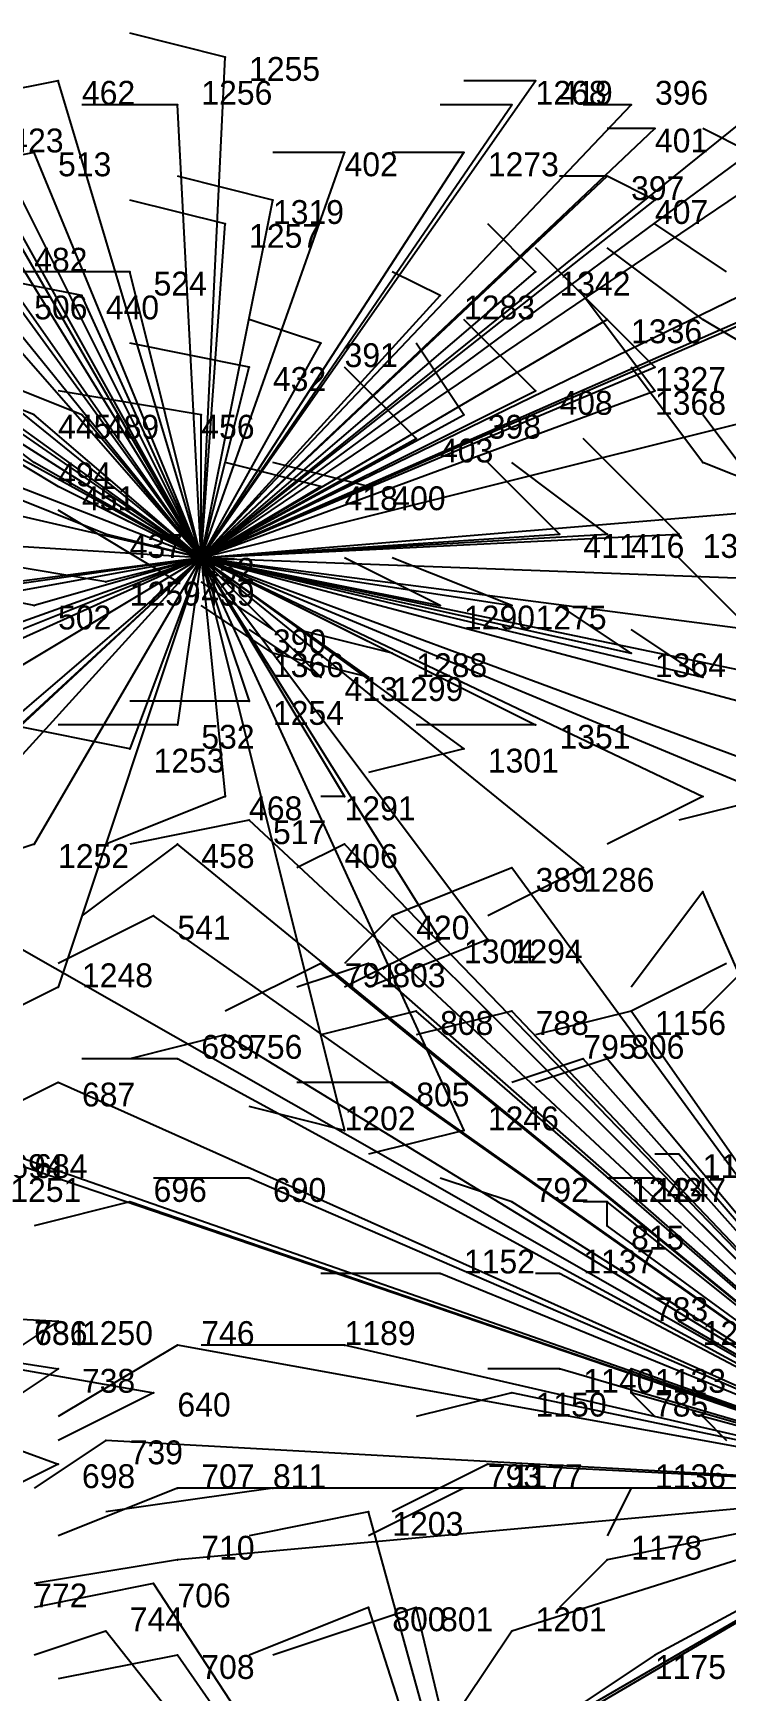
# Model space of a CAD drawing. Extents: x 13.668 to 13.876, y -34.05 to -33.931.
# Drawn here: x 13.799 to 13.828, y -34.0005 to -33.931 of the extents above; entities that cross this region are included whole.
import ezdxf

# ---------------------------------------------------------------- set-up
doc = ezdxf.new("R2010")
doc.units = 0
for name, color, linetype in [('Facilities', 3, 'CONTINUOUS'), ('Facilities_lines', 3, 'CONTINUOUS'), ('Normals', 1, 'CONTINUOUS'), ('Source_points', 5, 'CONTINUOUS'), ('Text', 3, 'CONTINUOUS')]:
    doc.layers.add(name, color=color, linetype=linetype)

msp = doc.modelspace()

# ---------------------------------------------------------------- linework, layer by layer
at = {"layer": 'Facilities', "color": 3}
msp.add_point((13.806, -33.953, -1.214), dxfattribs=at)
at = {"layer": 'Facilities_lines', "color": 3}
for p, q in [((13.806, -33.953, -1.214), (13.789, -33.932, -1.215)), ((13.806, -33.953, -1.214), (13.807, -33.932, -1.213)), ((13.806, -33.953, -1.214), (13.837, -33.932, -1.212)), ((13.806, -33.953, -1.214), (13.832, -33.932, -1.213)), ((13.806, -33.953, -1.214), (13.792, -33.933, -1.215)), ((13.806, -33.953, -1.214), (13.8, -33.933, -1.215)), ((13.806, -33.953, -1.214), (13.82, -33.933, -1.214)), ((13.806, -33.953, -1.214), (13.795, -33.934, -1.215)), ((13.806, -33.953, -1.214), (13.805, -33.934, -1.213)), ((13.806, -33.953, -1.214), (13.824, -33.934, -1.214)), ((13.806, -33.953, -1.214), (13.819, -33.934, -1.213)), ((13.806, -33.953, -1.214), (13.845, -33.934, -1.212)), ((13.806, -33.953, -1.214), (13.796, -33.935, -1.215)), ((13.806, -33.953, -1.214), (13.797, -33.935, -1.215)), ((13.806, -33.953, -1.214), (13.825, -33.935, -1.214)), ((13.806, -33.953, -1.214), (13.785, -33.936, -1.214)), ((13.806, -33.953, -1.214), (13.799, -33.936, -1.214)), ((13.806, -33.953, -1.214), (13.812, -33.936, -1.214)), ((13.806, -33.953, -1.214), (13.817, -33.936, -1.213)), ((13.806, -33.953, -1.214), (13.829, -33.936, -1.213)), ((13.806, -33.953, -1.214), (13.792, -33.937, -1.215)), ((13.806, -33.953, -1.214), (13.823, -33.937, -1.214)), ((13.806, -33.953, -1.214), (13.825, -33.938, -1.214)), ((13.806, -33.953, -1.214), (13.809, -33.938, -1.213)), ((13.806, -33.953, -1.214), (13.807, -33.939, -1.213)), ((13.806, -33.953, -1.214), (13.788, -33.94, -1.215)), ((13.806, -33.953, -1.214), (13.798, -33.94, -1.215)), ((13.806, -33.953, -1.214), (13.836, -33.94, -1.213)), ((13.806, -33.953, -1.214), (13.803, -33.941, -1.214)), ((13.806, -33.953, -1.214), (13.82, -33.941, -1.213)), ((13.806, -33.953, -1.214), (13.786, -33.942, -1.214)), ((13.806, -33.953, -1.214), (13.798, -33.942, -1.214)), ((13.806, -33.953, -1.214), (13.801, -33.942, -1.214)), ((13.806, -33.953, -1.214), (13.816, -33.942, -1.213)), ((13.806, -33.953, -1.214), (13.831, -33.942, -1.213)), ((13.806, -33.953, -1.214), (13.823, -33.943, -1.213)), ((13.857, -33.961, -1.212), (13.827, -33.943, -1.214)), ((13.806, -33.953, -1.214), (13.793, -33.944, -1.215)), ((13.806, -33.953, -1.214), (13.811, -33.944, -1.214)), ((13.806, -33.953, -1.214), (13.808, -33.945, -1.214)), ((13.806, -33.953, -1.214), (13.825, -33.945, -1.213)), ((13.806, -33.953, -1.214), (13.788, -33.946, -1.215)), ((13.806, -33.953, -1.214), (13.795, -33.946, -1.214)), ((13.806, -33.953, -1.214), (13.82, -33.946, -1.214)), ((13.806, -33.953, -1.214), (13.825, -33.946, -1.213)), ((13.806, -33.953, -1.214), (13.799, -33.947, -1.214)), ((13.806, -33.953, -1.214), (13.801, -33.947, -1.215)), ((13.806, -33.953, -1.214), (13.817, -33.947, -1.214)), ((13.806, -33.953, -1.214), (13.806, -33.947, -1.214)), ((13.806, -33.953, -1.214), (13.83, -33.947, -1.213)), ((13.806, -33.953, -1.214), (13.815, -33.948, -1.214)), ((13.806, -33.953, -1.214), (13.799, -33.949, -1.215)), ((13.857, -33.961, -1.212), (13.827, -33.949, -1.214)), ((13.806, -33.953, -1.214), (13.793, -33.95, -1.215)), ((13.806, -33.953, -1.214), (13.8, -33.95, -1.214)), ((13.806, -33.953, -1.214), (13.813, -33.95, -1.214)), ((13.806, -33.953, -1.214), (13.811, -33.95, -1.214)), ((13.806, -33.953, -1.214), (13.83, -33.951, -1.213)), ((13.806, -33.953, -1.214), (13.79, -33.952, -1.216)), ((13.806, -33.953, -1.214), (13.802, -33.952, -1.214)), ((13.806, -33.953, -1.214), (13.821, -33.952, -1.214)), ((13.806, -33.953, -1.214), (13.823, -33.952, -1.214)), ((13.806, -33.953, -1.214), (13.826, -33.952, -1.212)), ((13.806, -33.953, -1.214), (13.783, -33.956, -1.215)), ((13.806, -33.953, -1.214), (13.784, -33.957, -1.214)), ((13.806, -33.953, -1.214), (13.785, -33.956, -1.214)), ((13.806, -33.953, -1.214), (13.786, -33.962, -1.214)), ((13.806, -33.953, -1.214), (13.791, -33.959, -1.214)), ((13.806, -33.953, -1.214), (13.792, -33.958, -1.214)), ((13.806, -33.953, -1.214), (13.792, -33.965, -1.215)), ((13.806, -33.953, -1.214), (13.792, -33.966, -1.214)), ((13.806, -33.953, -1.214), (13.793, -33.965, -1.214)), ((13.806, -33.953, -1.214), (13.796, -33.964, -1.214)), ((13.806, -33.953, -1.214), (13.796, -33.959, -1.213)), ((13.806, -33.953, -1.214), (13.799, -33.955, -1.214)), ((13.806, -33.953, -1.214), (13.799, -33.965, -1.213)), ((13.806, -33.953, -1.214), (13.8, -33.971, -1.213)), ((13.806, -33.953, -1.214), (13.802, -33.954, -1.213)), ((13.806, -33.953, -1.214), (13.803, -33.961, -1.213)), ((13.806, -33.953, -1.214), (13.805, -33.954, -1.214)), ((13.806, -33.953, -1.214), (13.805, -33.96, -1.214)), ((13.806, -33.953, -1.214), (13.809, -33.956, -1.214)), ((13.806, -33.953, -1.214), (13.811, -33.958, -1.214)), ((13.806, -33.953, -1.214), (13.807, -33.963, -1.214)), ((13.806, -33.953, -1.214), (13.812, -33.977, -1.213)), ((13.806, -33.953, -1.214), (13.817, -33.977, -1.212)), ((13.806, -33.953, -1.214), (13.808, -33.959, -1.213)), ((13.806, -33.953, -1.214), (13.819, -33.955, -1.212)), ((13.806, -33.953, -1.214), (13.83, -33.963, -1.212)), ((13.806, -33.953, -1.214), (13.822, -33.966, -1.213)), ((13.806, -33.953, -1.214), (13.814, -33.957, -1.213)), ((13.806, -33.953, -1.214), (13.816, -33.955, -1.213)), ((13.806, -33.953, -1.214), (13.812, -33.963, -1.213)), ((13.806, -33.953, -1.214), (13.818, -33.969, -1.212)), ((13.806, -33.953, -1.214), (13.827, -33.963, -1.213)), ((13.806, -33.953, -1.214), (13.813, -33.958, -1.212)), ((13.806, -33.953, -1.214), (13.817, -33.961, -1.213)), ((13.806, -33.953, -1.214), (13.816, -33.969, -1.213)), ((13.806, -33.953, -1.214), (13.833, -33.963, -1.212)), ((13.806, -33.953, -1.214), (13.83, -33.958, -1.212)), ((13.806, -33.953, -1.214), (13.829, -33.956, -1.213)), ((13.806, -33.953, -1.214), (13.82, -33.96, -1.213)), ((13.806, -33.953, -1.214), (13.836, -33.961, -1.212)), ((13.806, -33.953, -1.214), (13.827, -33.958, -1.212)), ((13.806, -33.953, -1.214), (13.824, -33.957, -1.213)), ((13.806, -33.953, -1.214), (13.809, -33.957, -1.213)), ((13.806, -33.953, -1.214), (13.833, -33.954, -1.212)), ((13.838, -33.992, -1.213), (13.808, -33.964, -1.214)), ((13.838, -33.992, -1.213), (13.805, -33.965, -1.214)), ((13.838, -33.992, -1.213), (13.812, -33.965, -1.214)), ((13.838, -33.992, -1.213), (13.819, -33.966, -1.214)), ((13.838, -33.992, -1.213), (13.827, -33.967, -1.214)), ((13.838, -33.992, -1.213), (13.796, -33.968, -1.218)), ((13.838, -33.992, -1.213), (13.804, -33.968, -1.214)), ((13.838, -33.992, -1.213), (13.814, -33.968, -1.214)), ((13.838, -33.992, -1.213), (13.811, -33.97, -1.214)), ((13.838, -33.992, -1.213), (13.813, -33.97, -1.214)), ((13.838, -33.992, -1.213), (13.815, -33.972, -1.214)), ((13.838, -33.992, -1.213), (13.819, -33.972, -1.214)), ((13.838, -33.992, -1.213), (13.824, -33.972, -1.213)), ((13.838, -33.992, -1.213), (13.807, -33.973, -1.214)), ((13.838, -33.992, -1.213), (13.805, -33.974, -1.214)), ((13.838, -33.992, -1.213), (13.822, -33.974, -1.214)), ((13.838, -33.992, -1.213), (13.823, -33.974, -1.214)), ((13.838, -33.992, -1.213), (13.8, -33.975, -1.214)), ((13.838, -33.992, -1.213), (13.814, -33.975, -1.214)), ((13.838, -33.992, -1.213), (13.797, -33.978, -1.215)), ((13.838, -33.992, -1.213), (13.798, -33.978, -1.214)), ((13.838, -33.992, -1.213), (13.826, -33.978, -1.213)), ((13.838, -33.992, -1.213), (13.808, -33.979, -1.214)), ((13.838, -33.992, -1.213), (13.825, -33.979, -1.213)), ((13.838, -33.992, -1.213), (13.803, -33.98, -1.215)), ((13.838, -33.992, -1.213), (13.819, -33.98, -1.214)), ((13.838, -33.992, -1.213), (13.823, -33.98, -1.213)), ((13.838, -33.992, -1.213), (13.823, -33.981, -1.214)), ((13.838, -33.992, -1.213), (13.816, -33.983, -1.213)), ((13.838, -33.992, -1.213), (13.821, -33.983, -1.212)), ((13.781, -33.984, -1.215), (13.804, -33.988, -1.214)), ((13.781, -33.984, -1.215), (13.8, -33.991, -1.214)), ((13.781, -33.984, -1.215), (13.8, -33.987, -1.215)), ((13.781, -33.984, -1.215), (13.8, -33.985, -1.213)), ((13.838, -33.992, -1.213), (13.824, -33.984, -1.214)), ((13.838, -33.992, -1.213), (13.826, -33.985, -1.213)), ((13.838, -33.992, -1.213), (13.805, -33.986, -1.215)), ((13.838, -33.992, -1.213), (13.812, -33.986, -1.213)), ((13.838, -33.992, -1.213), (13.821, -33.987, -1.213)), ((13.838, -33.992, -1.213), (13.824, -33.987, -1.212)), ((13.838, -33.992, -1.213), (13.819, -33.988, -1.213)), ((13.838, -33.992, -1.213), (13.824, -33.988, -1.215)), ((13.838, -33.992, -1.213), (13.827, -33.989, -1.214)), ((13.838, -33.992, -1.213), (13.802, -33.99, -1.215)), ((13.838, -33.992, -1.213), (13.818, -33.991, -1.212)), ((13.838, -33.992, -1.213), (13.805, -33.992, -1.215)), ((13.838, -33.992, -1.213), (13.805, -33.995, -1.214)), ((13.838, -33.992, -1.213), (13.809, -33.992, -1.214)), ((13.838, -33.992, -1.213), (13.817, -33.992, -1.215)), ((13.838, -33.992, -1.213), (13.819, -34.003, -1.213)), ((13.838, -33.992, -1.213), (13.819, -33.998, -1.212)), ((13.838, -33.992, -1.213), (13.821, -34.002, -1.213)), ((13.838, -33.992, -1.213), (13.823, -33.995, -1.213)), ((13.838, -33.992, -1.213), (13.824, -33.992, -1.213)), ((13.838, -33.992, -1.213), (13.825, -33.999, -1.213)), ((13.821, -34.022, -1.214), (13.813, -33.993, -1.213)), ((13.821, -34.022, -1.214), (13.804, -33.996, -1.214)), ((13.821, -34.022, -1.214), (13.813, -33.997, -1.214)), ((13.821, -34.022, -1.214), (13.815, -33.997, -1.214)), ((13.821, -34.022, -1.214), (13.802, -33.998, -1.216)), ((13.821, -34.022, -1.214), (13.805, -33.999, -1.214))]:
    msp.add_line(p, q, dxfattribs=at)
at = {"layer": 'Normals', "color": 1}
for p, q in [((13.807, -33.932, -1.213), (13.803, -33.931, -1.113)), ((13.8, -33.933, -1.215), (13.795, -33.934, -1.115)), ((13.82, -33.933, -1.214), (13.817, -33.933, -1.114)), ((13.805, -33.934, -1.213), (13.801, -33.934, -1.113)), ((13.819, -33.934, -1.213), (13.816, -33.934, -1.113)), ((13.824, -33.934, -1.214), (13.822, -33.934, -1.114)), ((13.825, -33.935, -1.214), (13.823, -33.935, -1.114)), ((13.829, -33.936, -1.213), (13.827, -33.935, -1.113)), ((13.799, -33.936, -1.214), (13.794, -33.937, -1.114)), ((13.812, -33.936, -1.214), (13.809, -33.936, -1.114)), ((13.817, -33.936, -1.213), (13.814, -33.936, -1.113)), ((13.809, -33.938, -1.213), (13.805, -33.937, -1.113)), ((13.823, -33.937, -1.214), (13.821, -33.937, -1.114)), ((13.825, -33.938, -1.214), (13.823, -33.937, -1.114)), ((13.807, -33.939, -1.213), (13.803, -33.938, -1.113)), ((13.82, -33.941, -1.213), (13.818, -33.939, -1.113)), ((13.828, -33.941, -1.214), (13.825, -33.939, -1.114)), ((13.823, -33.943, -1.213), (13.82, -33.94, -1.113)), ((13.827, -33.943, -1.214), (13.823, -33.94, -1.114)), ((13.801, -33.942, -1.214), (13.796, -33.941, -1.114)), ((13.803, -33.941, -1.214), (13.798, -33.941, -1.114)), ((13.816, -33.942, -1.213), (13.814, -33.941, -1.113)), ((13.825, -33.945, -1.213), (13.822, -33.942, -1.113)), ((13.825, -33.946, -1.213), (13.822, -33.942, -1.113)), ((13.811, -33.944, -1.214), (13.808, -33.943, -1.114)), ((13.82, -33.946, -1.214), (13.817, -33.943, -1.114)), ((13.808, -33.945, -1.214), (13.803, -33.944, -1.114)), ((13.817, -33.947, -1.214), (13.815, -33.944, -1.114)), ((13.799, -33.947, -1.214), (13.794, -33.945, -1.114)), ((13.801, -33.947, -1.215), (13.796, -33.945, -1.115)), ((13.815, -33.948, -1.214), (13.812, -33.945, -1.114)), ((13.827, -33.949, -1.214), (13.824, -33.945, -1.114)), ((13.799, -33.949, -1.215), (13.795, -33.946, -1.115)), ((13.806, -33.947, -1.214), (13.8, -33.946, -1.114)), ((13.8, -33.95, -1.214), (13.795, -33.947, -1.114)), ((13.83, -33.951, -1.213), (13.827, -33.947, -1.113)), ((13.826, -33.952, -1.212), (13.822, -33.948, -1.112)), ((13.811, -33.95, -1.214), (13.807, -33.949, -1.114)), ((13.813, -33.95, -1.214), (13.809, -33.949, -1.114)), ((13.821, -33.952, -1.214), (13.818, -33.949, -1.114)), ((13.823, -33.952, -1.214), (13.819, -33.949, -1.114)), ((13.802, -33.952, -1.214), (13.797, -33.95, -1.114)), ((13.805, -33.954, -1.214), (13.8, -33.951, -1.114)), ((13.806, -33.953, -1.214), (13.802, -33.951, -1.114)), ((13.802, -33.954, -1.213), (13.796, -33.953, -1.113)), ((13.816, -33.955, -1.213), (13.812, -33.953, -1.113)), ((13.819, -33.955, -1.212), (13.814, -33.953, -1.112)), ((13.829, -33.956, -1.213), (13.826, -33.953, -1.113)), ((13.799, -33.955, -1.214), (13.794, -33.954, -1.114)), ((13.809, -33.956, -1.214), (13.806, -33.954, -1.114)), ((13.809, -33.957, -1.213), (13.806, -33.955, -1.113)), ((13.824, -33.957, -1.213), (13.821, -33.955, -1.113)), ((13.811, -33.958, -1.214), (13.808, -33.956, -1.114)), ((13.814, -33.957, -1.213), (13.81, -33.956, -1.113)), ((13.827, -33.958, -1.212), (13.824, -33.956, -1.112)), ((13.813, -33.958, -1.212), (13.809, -33.957, -1.112)), ((13.808, -33.959, -1.213), (13.803, -33.959, -1.113)), ((13.803, -33.961, -1.213), (13.798, -33.96, -1.113)), ((13.805, -33.96, -1.214), (13.8, -33.96, -1.114)), ((13.82, -33.96, -1.213), (13.815, -33.96, -1.113)), ((13.817, -33.961, -1.213), (13.813, -33.962, -1.113)), ((13.807, -33.963, -1.214), (13.802, -33.965, -1.114)), ((13.812, -33.963, -1.213), (13.811, -33.963, -1.113)), ((13.827, -33.963, -1.213), (13.823, -33.965, -1.113)), ((13.83, -33.963, -1.212), (13.826, -33.964, -1.112)), ((13.808, -33.964, -1.214), (13.803, -33.965, -1.114)), ((13.799, -33.965, -1.213), (13.796, -33.966, -1.113)), ((13.805, -33.965, -1.214), (13.801, -33.968, -1.114)), ((13.812, -33.965, -1.214), (13.81, -33.966, -1.114)), ((13.819, -33.966, -1.214), (13.814, -33.968, -1.114)), ((13.822, -33.966, -1.213), (13.818, -33.968, -1.113)), ((13.827, -33.967, -1.214), (13.824, -33.971, -1.114)), ((13.804, -33.968, -1.214), (13.8, -33.97, -1.114)), ((13.814, -33.968, -1.214), (13.812, -33.97, -1.114)), ((13.816, -33.969, -1.213), (13.812, -33.971, -1.113)), ((13.818, -33.969, -1.212), (13.813, -33.971, -1.112)), ((13.83, -33.969, -1.213), (13.827, -33.972, -1.113)), ((13.811, -33.97, -1.214), (13.807, -33.972, -1.114)), ((13.813, -33.97, -1.214), (13.81, -33.971, -1.114)), ((13.828, -33.97, -1.213), (13.824, -33.972, -1.113)), ((13.8, -33.971, -1.213), (13.798, -33.972, -1.113)), ((13.815, -33.972, -1.214), (13.811, -33.973, -1.114)), ((13.819, -33.972, -1.214), (13.815, -33.973, -1.114)), ((13.824, -33.972, -1.213), (13.82, -33.973, -1.113)), ((13.807, -33.973, -1.214), (13.803, -33.974, -1.114)), ((13.805, -33.974, -1.214), (13.801, -33.974, -1.114)), ((13.822, -33.974, -1.214), (13.819, -33.975, -1.114)), ((13.823, -33.974, -1.214), (13.82, -33.975, -1.114)), ((13.8, -33.975, -1.214), (13.798, -33.976, -1.114)), ((13.814, -33.975, -1.214), (13.81, -33.975, -1.114)), ((13.812, -33.977, -1.213), (13.808, -33.976, -1.113)), ((13.817, -33.977, -1.212), (13.813, -33.978, -1.112)), ((13.826, -33.978, -1.213), (13.825, -33.978, -1.113)), ((13.808, -33.979, -1.214), (13.804, -33.979, -1.114)), ((13.819, -33.98, -1.214), (13.816, -33.979, -1.114)), ((13.825, -33.979, -1.213), (13.823, -33.979, -1.113)), ((13.803, -33.98, -1.215), (13.799, -33.981, -1.115)), ((13.823, -33.98, -1.213), (13.822, -33.98, -1.113)), ((13.823, -33.981, -1.214), (13.823, -33.98, -1.114)), ((13.816, -33.983, -1.213), (13.811, -33.983, -1.113)), ((13.821, -33.983, -1.212), (13.82, -33.983, -1.112)), ((13.824, -33.984, -1.214), (13.824, -33.984, -1.114)), ((13.8, -33.985, -1.213), (13.797, -33.987, -1.113)), ((13.826, -33.985, -1.213), (13.826, -33.985, -1.113)), ((13.805, -33.986, -1.215), (13.8, -33.989, -1.115)), ((13.812, -33.986, -1.213), (13.806, -33.986, -1.113)), ((13.8, -33.987, -1.215), (13.797, -33.989, -1.115)), ((13.821, -33.987, -1.213), (13.818, -33.987, -1.113)), ((13.824, -33.987, -1.212), (13.824, -33.987, -1.112)), ((13.804, -33.988, -1.214), (13.8, -33.99, -1.114)), ((13.819, -33.988, -1.213), (13.815, -33.989, -1.113)), ((13.824, -33.988, -1.215), (13.825, -33.989, -1.115)), ((13.827, -33.989, -1.214), (13.828, -33.99, -1.114)), ((13.802, -33.99, -1.215), (13.799, -33.992, -1.115)), ((13.8, -33.991, -1.214), (13.798, -33.992, -1.114)), ((13.818, -33.991, -1.212), (13.814, -33.993, -1.112)), ((13.805, -33.992, -1.215), (13.8, -33.994, -1.115)), ((13.809, -33.992, -1.214), (13.802, -33.993, -1.114)), ((13.817, -33.992, -1.215), (13.813, -33.994, -1.115)), ((13.824, -33.992, -1.213), (13.823, -33.994, -1.113)), ((13.813, -33.993, -1.213), (13.808, -33.994, -1.113)), ((13.805, -33.995, -1.214), (13.799, -33.996, -1.114)), ((13.823, -33.995, -1.213), (13.821, -33.997, -1.113)), ((13.804, -33.996, -1.214), (13.799, -33.997, -1.114)), ((13.813, -33.997, -1.214), (13.808, -33.999, -1.114)), ((13.815, -33.997, -1.214), (13.809, -33.999, -1.114)), ((13.802, -33.998, -1.216), (13.799, -33.999, -1.116)), ((13.819, -33.998, -1.212), (13.817, -34.001, -1.112)), ((13.805, -33.999, -1.214), (13.8, -34, -1.114)), ((13.825, -33.999, -1.213), (13.822, -34.001, -1.113))]:
    msp.add_line(p, q, dxfattribs=at)
at = {"layer": 'Source_points', "color": 5}
for p in [(13.807, -33.932, -1.213), (13.8, -33.933, -1.215), (13.82, -33.933, -1.214), (13.805, -33.934, -1.213), (13.819, -33.934, -1.213), (13.824, -33.934, -1.214), (13.825, -33.935, -1.214), (13.799, -33.936, -1.214), (13.812, -33.936, -1.214), (13.817, -33.936, -1.213), (13.823, -33.937, -1.214), (13.809, -33.938, -1.213), (13.825, -33.938, -1.214), (13.807, -33.939, -1.213), (13.803, -33.941, -1.214), (13.82, -33.941, -1.213), (13.801, -33.942, -1.214), (13.816, -33.942, -1.213), (13.823, -33.943, -1.213), (13.827, -33.943, -1.214), (13.811, -33.944, -1.214), (13.808, -33.945, -1.214), (13.825, -33.945, -1.213), (13.82, -33.946, -1.214), (13.825, -33.946, -1.213), (13.799, -33.947, -1.214), (13.801, -33.947, -1.215), (13.806, -33.947, -1.214), (13.817, -33.947, -1.214), (13.815, -33.948, -1.214), (13.799, -33.949, -1.215), (13.827, -33.949, -1.214), (13.8, -33.95, -1.214), (13.811, -33.95, -1.214), (13.813, -33.95, -1.214), (13.802, -33.952, -1.214), (13.821, -33.952, -1.214), (13.823, -33.952, -1.214), (13.826, -33.952, -1.212), (13.802, -33.954, -1.213), (13.805, -33.954, -1.214), (13.799, -33.955, -1.214), (13.816, -33.955, -1.213), (13.819, -33.955, -1.212), (13.809, -33.956, -1.214), (13.809, -33.957, -1.213), (13.814, -33.957, -1.213), (13.824, -33.957, -1.213), (13.811, -33.958, -1.214), (13.813, -33.958, -1.212), (13.827, -33.958, -1.212), (13.808, -33.959, -1.213), (13.805, -33.96, -1.214), (13.82, -33.96, -1.213), (13.803, -33.961, -1.213), (13.817, -33.961, -1.213), (13.807, -33.963, -1.214), (13.812, -33.963, -1.213), (13.827, -33.963, -1.213), (13.808, -33.964, -1.214), (13.799, -33.965, -1.213), (13.805, -33.965, -1.214), (13.812, -33.965, -1.214), (13.819, -33.966, -1.214), (13.822, -33.966, -1.213), (13.827, -33.967, -1.214), (13.804, -33.968, -1.214), (13.814, -33.968, -1.214), (13.816, -33.969, -1.213), (13.818, -33.969, -1.212), (13.811, -33.97, -1.214), (13.813, -33.97, -1.214), (13.8, -33.971, -1.213), (13.815, -33.972, -1.214), (13.819, -33.972, -1.214), (13.824, -33.972, -1.213), (13.807, -33.973, -1.214), (13.805, -33.974, -1.214), (13.822, -33.974, -1.214), (13.823, -33.974, -1.214), (13.8, -33.975, -1.214), (13.814, -33.975, -1.214), (13.812, -33.977, -1.213), (13.817, -33.977, -1.212), (13.826, -33.978, -1.213), (13.808, -33.979, -1.214), (13.825, -33.979, -1.213), (13.803, -33.98, -1.215), (13.819, -33.98, -1.214), (13.823, -33.98, -1.213), (13.823, -33.981, -1.214), (13.816, -33.983, -1.213), (13.821, -33.983, -1.212), (13.824, -33.984, -1.214), (13.8, -33.985, -1.213), (13.826, -33.985, -1.213), (13.805, -33.986, -1.215), (13.812, -33.986, -1.213), (13.8, -33.987, -1.215), (13.821, -33.987, -1.213), (13.824, -33.987, -1.212), (13.804, -33.988, -1.214), (13.819, -33.988, -1.213), (13.824, -33.988, -1.215), (13.827, -33.989, -1.214), (13.802, -33.99, -1.215), (13.8, -33.991, -1.214), (13.818, -33.991, -1.212), (13.805, -33.992, -1.215), (13.809, -33.992, -1.214), (13.817, -33.992, -1.215), (13.824, -33.992, -1.213), (13.813, -33.993, -1.213), (13.805, -33.995, -1.214), (13.823, -33.995, -1.213), (13.804, -33.996, -1.214), (13.813, -33.997, -1.214), (13.815, -33.997, -1.214), (13.802, -33.998, -1.216), (13.819, -33.998, -1.212), (13.805, -33.999, -1.214), (13.825, -33.999, -1.213)]:
    msp.add_point(p, dxfattribs=at)

# ---------------------------------------------------------------- texts
at = {"layer": 'Text', "color": 3}
for s, p in [('1255', (13.808, -33.933, -1.213)), ('462', (13.801, -33.934, -1.215)), ('1256', (13.806, -33.934, -1.213)), ('1268', (13.82, -33.934, -1.213)), ('419', (13.821, -33.934, -1.214)), ('396', (13.825, -33.934, -1.214)), ('423', (13.798, -33.936, -1.215)), ('401', (13.825, -33.936, -1.214)), ('513', (13.8, -33.937, -1.214)), ('402', (13.812, -33.937, -1.214)), ('1273', (13.818, -33.937, -1.213)), ('397', (13.824, -33.938, -1.214)), ('1319', (13.809, -33.939, -1.213)), ('407', (13.825, -33.939, -1.214)), ('1257', (13.808, -33.94, -1.213)), ('482', (13.799, -33.941, -1.215)), ('524', (13.804, -33.942, -1.214)), ('1342', (13.821, -33.942, -1.213)), ('506', (13.799, -33.943, -1.214)), ('440', (13.802, -33.943, -1.214)), ('1283', (13.817, -33.943, -1.213)), ('1336', (13.824, -33.944, -1.213)), ('391', (13.812, -33.945, -1.214)), ('432', (13.809, -33.946, -1.214)), ('1327', (13.825, -33.946, -1.213)), ('408', (13.821, -33.947, -1.214)), ('1368', (13.825, -33.947, -1.213)), ('445', (13.8, -33.948, -1.214)), ('489', (13.802, -33.948, -1.215)), ('456', (13.806, -33.948, -1.214)), ('398', (13.818, -33.948, -1.214)), ('403', (13.816, -33.949, -1.214)), ('494', (13.8, -33.95, -1.215)), ('451', (13.801, -33.951, -1.214)), ('418', (13.812, -33.951, -1.214)), ('400', (13.814, -33.951, -1.214)), ('437', (13.803, -33.953, -1.214)), ('411', (13.822, -33.953, -1.214)), ('416', (13.824, -33.953, -1.214)), ('1361', (13.827, -33.953, -1.212)), ('452', (13.806, -33.954, -1.214)), ('1259', (13.803, -33.955, -1.213)), ('439', (13.806, -33.955, -1.214)), ('502', (13.8, -33.956, -1.214)), ('1290', (13.817, -33.956, -1.213)), ('1275', (13.82, -33.956, -1.212)), ('390', (13.809, -33.957, -1.214)), ('1366', (13.809, -33.958, -1.213)), ('1288', (13.815, -33.958, -1.213)), ('1364', (13.825, -33.958, -1.213)), ('413', (13.812, -33.959, -1.214)), ('1299', (13.814, -33.959, -1.212)), ('1254', (13.809, -33.96, -1.213)), ('532', (13.806, -33.961, -1.214)), ('1351', (13.821, -33.961, -1.213)), ('1253', (13.804, -33.962, -1.213)), ('1301', (13.818, -33.962, -1.213)), ('468', (13.808, -33.964, -1.214)), ('1291', (13.812, -33.964, -1.213)), ('517', (13.809, -33.965, -1.214)), ('1252', (13.8, -33.966, -1.213)), ('458', (13.806, -33.966, -1.214)), ('406', (13.812, -33.966, -1.214)), ('389', (13.82, -33.967, -1.214)), ('1286', (13.822, -33.967, -1.213)), ('541', (13.805, -33.969, -1.214)), ('420', (13.815, -33.969, -1.214)), ('1304', (13.817, -33.97, -1.213)), ('1294', (13.819, -33.97, -1.212)), ('1248', (13.801, -33.971, -1.213)), ('791', (13.812, -33.971, -1.214)), ('803', (13.814, -33.971, -1.214)), ('808', (13.816, -33.973, -1.214)), ('788', (13.82, -33.973, -1.214)), ('1156', (13.825, -33.973, -1.213)), ('689', (13.806, -33.974, -1.214)), ('756', (13.808, -33.974, -1.214)), ('795', (13.822, -33.974, -1.214)), ('806', (13.824, -33.974, -1.214)), ('687', (13.801, -33.976, -1.214)), ('805', (13.815, -33.976, -1.214)), ('1202', (13.812, -33.977, -1.213)), ('1246', (13.818, -33.977, -1.212)), ('694', (13.798, -33.979, -1.215)), ('684', (13.799, -33.979, -1.214)), ('1138', (13.827, -33.979, -1.213)), ('1251', (13.798, -33.98, -1.213)), ('696', (13.804, -33.98, -1.215)), ('690', (13.809, -33.98, -1.214)), ('792', (13.82, -33.98, -1.214)), ('1243', (13.824, -33.98, -1.213)), ('1247', (13.825, -33.98, -1.213)), ('815', (13.824, -33.982, -1.214)), ('1152', (13.817, -33.983, -1.213)), ('1137', (13.822, -33.983, -1.212)), ('783', (13.825, -33.985, -1.214)), ('681', (13.799, -33.986, -1.214)), ('736', (13.799, -33.986, -1.215)), ('1250', (13.801, -33.986, -1.213)), ('746', (13.806, -33.986, -1.215)), ('1189', (13.812, -33.986, -1.213)), ('1245', (13.827, -33.986, -1.213)), ('738', (13.801, -33.988, -1.215)), ('1140', (13.822, -33.988, -1.213)), ('1133', (13.825, -33.988, -1.212)), ('640', (13.805, -33.989, -1.214)), ('1150', (13.82, -33.989, -1.213)), ('785', (13.825, -33.989, -1.215)), ('739', (13.803, -33.991, -1.215)), ('698', (13.801, -33.992, -1.214)), ('707', (13.806, -33.992, -1.215)), ('811', (13.809, -33.992, -1.214)), ('793', (13.818, -33.992, -1.215)), ('1177', (13.819, -33.992, -1.212)), ('1136', (13.825, -33.992, -1.213)), ('1203', (13.814, -33.994, -1.213)), ('710', (13.806, -33.995, -1.214)), ('1178', (13.824, -33.995, -1.213)), ('772', (13.799, -33.997, -1.215)), ('706', (13.805, -33.997, -1.214)), ('744', (13.803, -33.998, -1.216)), ('800', (13.814, -33.998, -1.214)), ('801', (13.816, -33.998, -1.214)), ('1201', (13.82, -33.998, -1.212)), ('708', (13.806, -34, -1.214)), ('1175', (13.825, -34, -1.213))]:
    msp.add_text(s, height=0.001, dxfattribs=at).set_placement(p)

doc.saveas('drawing.dxf')
